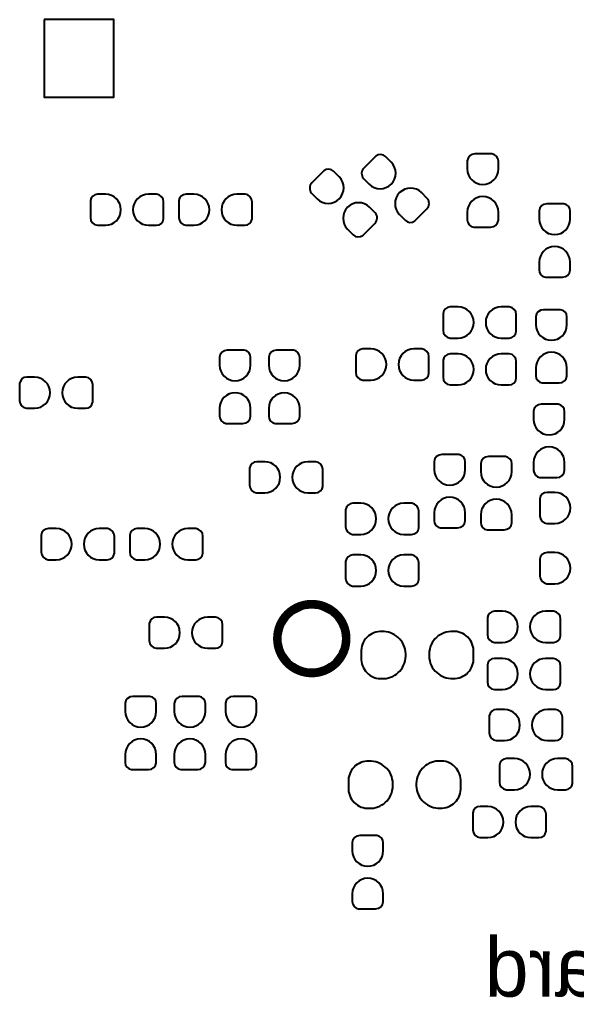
# Model space of a CAD drawing. Extents: x -0.2 to 92.2, y 0 to 62.
# Drawn here: x 25.16 to 32.35, y 16.5 to 29.13 of the extents above; entities that cross this region are included whole.
import ezdxf

# ---------------------------------------------------------------- set-up
doc = ezdxf.new("R2010")
doc.units = 0
doc.header["$MEASUREMENT"] = 0
for name, color, linetype in [('BG_SILKSCREEN_BOTTOM', 2, 'CONTINUOUS'), ('PG_SILKSCREEN_BOTTOM', 5, 'CONTINUOUS'), ('PIN_SOLDERMASK_BOTTOM', 6, 'CONTINUOUS')]:
    doc.layers.add(name, color=color, linetype=linetype)

msp = doc.modelspace()

# ---------------------------------------------------------------- linework, layer by layer
at = {"layer": 'PG_SILKSCREEN_BOTTOM', "const_width": 0.1001}
msp.add_lwpolyline([(29.3807, 21.1328, 1), (28.4805, 21.1328, 1)], format="xyb", close=True, dxfattribs=at)
at = {"layer": 'PIN_SOLDERMASK_BOTTOM'}
for points in [[(25.47225, 29.1258), (25.47225, 28.1258), (26.37215, 28.1258), (26.37215, 29.1258)], [(29.7825, 21.2211), (29.7566, 21.2155), (29.731, 21.2069), (29.7066, 21.1954), (29.6837, 21.1822), (29.6624, 21.1665), (29.6426, 21.1482), (29.6248, 21.1284), (29.6093, 21.1065), (29.5961, 21.0834), (29.5854, 21.059), (29.5773, 21.0336), (29.5715, 21.0072), (29.5689, 20.9805), (29.5689, 20.8589), (29.5717, 20.8325), (29.577, 20.8058), (29.5857, 20.7796), (29.5969, 20.7552), (29.6103, 20.7319), (29.6261, 20.7103), (29.6444, 20.69), (29.6647, 20.6719), (29.6863, 20.6562), (29.7096, 20.643), (29.7345, 20.6321), (29.7602, 20.6237), (29.7866, 20.6183), (29.8135, 20.6155), (29.8382, 20.6158), (29.8646, 20.6161), (29.8933, 20.6191), (29.9217, 20.6249), (29.9494, 20.6336), (29.9758, 20.645), (30.0015, 20.6587), (30.0254, 20.6747), (30.0477, 20.693), (30.0683, 20.7136), (30.0866, 20.7357), (30.1031, 20.7601), (30.117, 20.7883), (30.128, 20.8165), (30.1361, 20.8454), (30.1417, 20.8751), (30.1445, 20.9051), (30.1445, 20.9351), (30.1417, 20.9653), (30.1361, 20.9948), (30.128, 21.0237), (30.117, 21.0519), (30.1028, 21.0806), (30.0853, 21.1053), (30.0662, 21.1271), (30.0457, 21.1469), (30.0233, 21.1647), (29.9994, 21.1804), (29.9746, 21.1939), (29.9484, 21.2051), (29.9212, 21.2142), (29.8928, 21.2206), (29.8648, 21.2241), (29.8364, 21.2257), (29.8079, 21.2241)], [(30.8071, 20.6201), (30.833, 20.6257), (30.8586, 20.6343), (30.883, 20.6458), (30.9059, 20.659), (30.9272, 20.6747), (30.947, 20.693), (30.9648, 20.7128), (30.9803, 20.7347), (30.9935, 20.7578), (31.0042, 20.7822), (31.0123, 20.8076), (31.0181, 20.834), (31.0207, 20.8607), (31.0207, 20.9823), (31.0179, 21.0087), (31.0126, 21.0354), (31.0039, 21.0616), (30.9927, 21.086), (30.9793, 21.1093), (30.9635, 21.1309), (30.9452, 21.1512), (30.9249, 21.1693), (30.9033, 21.185), (30.88, 21.1982), (30.8551, 21.2091), (30.8294, 21.2175), (30.803, 21.2229), (30.7761, 21.2257), (30.7514, 21.2254), (30.725, 21.2251), (30.6963, 21.2221), (30.6679, 21.2163), (30.6402, 21.2076), (30.6138, 21.1962), (30.5881, 21.1825), (30.5642, 21.1665), (30.5419, 21.1482), (30.5213, 21.1276), (30.503, 21.1055), (30.4865, 21.0811), (30.4726, 21.0529), (30.4616, 21.0247), (30.4535, 20.9958), (30.4479, 20.9661), (30.4451, 20.9361), (30.4451, 20.9061), (30.4479, 20.8759), (30.4535, 20.8464), (30.4616, 20.8175), (30.4726, 20.7893), (30.4868, 20.7606), (30.5043, 20.7359), (30.5234, 20.7141), (30.5439, 20.6943), (30.5663, 20.6765), (30.5902, 20.6608), (30.615, 20.6473), (30.6412, 20.6361), (30.6684, 20.627), (30.6968, 20.6206), (30.7248, 20.6171), (30.7532, 20.6155), (30.7817, 20.6171)], [(29.6171, 19.5472), (29.5912, 19.5416), (29.5656, 19.533), (29.5412, 19.5215), (29.5183, 19.5083), (29.497, 19.4926), (29.4772, 19.4743), (29.4594, 19.4545), (29.4439, 19.4326), (29.4307, 19.4095), (29.42, 19.3851), (29.4119, 19.3597), (29.4061, 19.3333), (29.4035, 19.3066), (29.4035, 19.185), (29.4063, 19.1586), (29.4116, 19.1319), (29.4203, 19.1057), (29.4315, 19.0813), (29.4449, 19.058), (29.4607, 19.0364), (29.479, 19.0161), (29.4993, 18.998), (29.5209, 18.9823), (29.5442, 18.9691), (29.5691, 18.9582), (29.5948, 18.9498), (29.6212, 18.9444), (29.6481, 18.9416), (29.6728, 18.9419), (29.6992, 18.9422), (29.7279, 18.9452), (29.7563, 18.951), (29.784, 18.9597), (29.8104, 18.9711), (29.8361, 18.9848), (29.86, 19.0008), (29.8823, 19.0191), (29.9029, 19.0397), (29.9212, 19.0618), (29.9377, 19.0862), (29.9516, 19.1144), (29.9626, 19.1426), (29.9707, 19.1715), (29.9763, 19.2012), (29.9791, 19.2312), (29.9791, 19.2612), (29.9763, 19.2914), (29.9707, 19.3209), (29.9626, 19.3498), (29.9516, 19.378), (29.9374, 19.4067), (29.9199, 19.4314), (29.9008, 19.4532), (29.8803, 19.473), (29.8579, 19.4908), (29.834, 19.5065), (29.8092, 19.52), (29.783, 19.5312), (29.7558, 19.5403), (29.7274, 19.5467), (29.6994, 19.5502), (29.671, 19.5518), (29.6425, 19.5502)], [(30.6417, 18.9462), (30.6676, 18.9518), (30.6932, 18.9604), (30.7176, 18.9719), (30.7405, 18.9851), (30.7618, 19.0008), (30.7816, 19.0191), (30.7994, 19.0389), (30.8149, 19.0608), (30.8281, 19.0839), (30.8388, 19.1083), (30.8469, 19.1337), (30.8527, 19.1601), (30.8553, 19.1868), (30.8553, 19.3084), (30.8525, 19.3348), (30.8472, 19.3615), (30.8385, 19.3877), (30.8273, 19.4121), (30.8139, 19.4354), (30.7981, 19.457), (30.7798, 19.4773), (30.7595, 19.4954), (30.7379, 19.5111), (30.7146, 19.5243), (30.6897, 19.5352), (30.664, 19.5436), (30.6376, 19.549), (30.6107, 19.5518), (30.586, 19.5515), (30.5596, 19.5512), (30.5309, 19.5482), (30.5025, 19.5424), (30.4748, 19.5337), (30.4484, 19.5223), (30.4227, 19.5086), (30.3988, 19.4926), (30.3765, 19.4743), (30.3559, 19.4537), (30.3376, 19.4316), (30.3211, 19.4072), (30.3072, 19.379), (30.2962, 19.3508), (30.2881, 19.3219), (30.2825, 19.2922), (30.2797, 19.2622), (30.2797, 19.2322), (30.2825, 19.202), (30.2881, 19.1725), (30.2962, 19.1436), (30.3072, 19.1154), (30.3214, 19.0867), (30.3389, 19.062), (30.358, 19.0402), (30.3785, 19.0204), (30.4009, 19.0026), (30.4248, 18.9869), (30.4496, 18.9734), (30.4758, 18.9622), (30.503, 18.9531), (30.5314, 18.9467), (30.5594, 18.9432), (30.5878, 18.9416), (30.6163, 18.9432)]]:
    msp.add_lwpolyline(points, close=True, dxfattribs=at)
for points in [[(29.5976, 27.0737), (29.6714, 26.9999, 0.999717), (29.9555, 27.284), (29.8837, 27.3558, 0.380872), (29.7591, 27.363), (29.6039, 27.2078, 0.386919)], [(30.9386, 27.3008), (30.9386, 27.1964, 0.999515), (31.3404, 27.1964), (31.3404, 27.298, 0.380778), (31.2574, 27.3912), (31.0379, 27.3912, 0.38701)], [(28.9263, 26.8851), (29.0001, 26.8113, 0.999717), (29.2842, 27.0954), (29.2124, 27.1672, 0.380872), (29.0878, 27.1744), (28.9326, 27.0192, 0.386919)], [(30.4226, 26.8169), (30.3488, 26.8907, 0.999717), (30.0647, 26.6066), (30.1365, 26.5348, 0.380872), (30.2611, 26.5276), (30.4163, 26.6828, 0.386919)], [(26.1605, 26.4691), (26.2649, 26.4691, 0.999515), (26.2649, 26.8709), (26.1633, 26.8709, 0.380778), (26.0701, 26.7879), (26.0701, 26.5684, 0.38701)], [(26.9255, 26.8709), (26.8211, 26.8709, 0.999515), (26.8211, 26.4691), (26.9227, 26.4691, 0.380778), (27.0159, 26.5521), (27.0159, 26.7716, 0.38701)], [(27.3035, 26.4691), (27.4079, 26.4691, 0.999515), (27.4079, 26.8709), (27.3063, 26.8709, 0.380778), (27.2131, 26.7879), (27.2131, 26.5684, 0.38701)], [(28.0685, 26.8709), (27.9641, 26.8709, 0.999515), (27.9641, 26.4691), (28.0657, 26.4691, 0.380778), (28.1589, 26.5521), (28.1589, 26.7716, 0.38701)], [(31.3404, 26.5358), (31.3404, 26.6402, 0.999515), (30.9386, 26.6402), (30.9386, 26.5386, 0.380778), (31.0216, 26.4454), (31.2411, 26.4454, 0.38701)], [(29.7513, 26.6283), (29.6775, 26.7021, 0.999717), (29.3934, 26.418), (29.4652, 26.3462, 0.380872), (29.5898, 26.339), (29.745, 26.4942, 0.386919)], [(31.867, 26.6548), (31.867, 26.5504, 0.999515), (32.2688, 26.5504), (32.2688, 26.652, 0.380778), (32.1858, 26.7452), (31.9663, 26.7452, 0.38701)], [(32.2688, 25.8898), (32.2688, 25.9942, 0.999515), (31.867, 25.9942), (31.867, 25.8926, 0.380778), (31.95, 25.7994), (32.1695, 25.7994, 0.38701)], [(30.7168, 25.0137), (30.8212, 25.0137, 0.999515), (30.8212, 25.4155), (30.7196, 25.4155, 0.380778), (30.6264, 25.3325), (30.6264, 25.113, 0.38701)], [(31.4818, 25.4155), (31.3774, 25.4155, 0.999515), (31.3774, 25.0137), (31.479, 25.0137, 0.380778), (31.5722, 25.0967), (31.5722, 25.3162, 0.38701)], [(31.8247, 25.2894), (31.8247, 25.185, 0.999515), (32.2265, 25.185), (32.2265, 25.2866, 0.380778), (32.1435, 25.3798), (31.924, 25.3798, 0.38701)], [(27.7389, 24.7668), (27.7389, 24.6624, 0.999515), (28.1407, 24.6624), (28.1407, 24.764, 0.380778), (28.0577, 24.8572), (27.8382, 24.8572, 0.38701)], [(28.3741, 24.7665), (28.3741, 24.6621, 0.999515), (28.7759, 24.6621), (28.7759, 24.7637, 0.380778), (28.6929, 24.8569), (28.4734, 24.8569, 0.38701)], [(29.589, 24.4711), (29.6934, 24.4711, 0.999515), (29.6934, 24.8729), (29.5918, 24.8729, 0.380778), (29.4986, 24.7899), (29.4986, 24.5704, 0.38701)], [(30.354, 24.8729), (30.2496, 24.8729, 0.999515), (30.2496, 24.4711), (30.3512, 24.4711, 0.380778), (30.4444, 24.5541), (30.4444, 24.7736, 0.38701)], [(30.7168, 24.4074), (30.8212, 24.4074, 0.999515), (30.8212, 24.8092), (30.7196, 24.8092, 0.380778), (30.6264, 24.7262), (30.6264, 24.5067, 0.38701)], [(31.4818, 24.8092), (31.3774, 24.8092, 0.999515), (31.3774, 24.4074), (31.479, 24.4074, 0.380778), (31.5722, 24.4904), (31.5722, 24.7099, 0.38701)], [(32.2265, 24.5244), (32.2265, 24.6288, 0.999515), (31.8247, 24.6288), (31.8247, 24.5272, 0.380778), (31.9077, 24.434), (32.1272, 24.434, 0.38701)], [(25.2461, 24.1069), (25.3505, 24.1069, 0.999515), (25.3505, 24.5087), (25.2489, 24.5087, 0.380778), (25.1557, 24.4257), (25.1557, 24.2062, 0.38701)], [(26.0111, 24.5087), (25.9067, 24.5087, 0.999515), (25.9067, 24.1069), (26.0083, 24.1069, 0.380778), (26.1015, 24.1899), (26.1015, 24.4094, 0.38701)], [(28.1407, 24.0018), (28.1407, 24.1062, 0.999515), (27.7389, 24.1062), (27.7389, 24.0046, 0.380778), (27.8219, 23.9114), (28.0414, 23.9114, 0.38701)], [(28.7759, 24.0015), (28.7759, 24.1059, 0.999515), (28.3741, 24.1059), (28.3741, 24.0043, 0.380778), (28.4571, 23.9111), (28.6766, 23.9111, 0.38701)], [(31.7948, 24.0675), (31.7948, 23.9631, 0.999515), (32.1966, 23.9631), (32.1966, 24.0647, 0.380778), (32.1136, 24.1579), (31.8941, 24.1579, 0.38701)], [(30.5111, 23.4183), (30.5111, 23.3139, 0.999515), (30.9129, 23.3139), (30.9129, 23.4155, 0.380778), (30.8299, 23.5087), (30.6104, 23.5087, 0.38701)], [(32.1966, 23.3025), (32.1966, 23.4069, 0.999515), (31.7948, 23.4069), (31.7948, 23.3053, 0.380778), (31.8778, 23.2121), (32.0973, 23.2121, 0.38701)], [(28.2179, 23.0147), (28.3223, 23.0147, 0.999515), (28.3223, 23.4165), (28.2207, 23.4165, 0.380778), (28.1275, 23.3335), (28.1275, 23.114, 0.38701)], [(28.9829, 23.4165), (28.8785, 23.4165, 0.999515), (28.8785, 23.0147), (28.9801, 23.0147, 0.380778), (29.0733, 23.0977), (29.0733, 23.3172, 0.38701)], [(31.1128, 23.3927), (31.1128, 23.2883, 0.999515), (31.5146, 23.2883), (31.5146, 23.3899, 0.380778), (31.4316, 23.4831), (31.2121, 23.4831, 0.38701)], [(31.9671, 22.6184), (32.0715, 22.6184, 0.999515), (32.0715, 23.0202), (31.9699, 23.0202, 0.380778), (31.8767, 22.9372), (31.8767, 22.7177, 0.38701)], [(29.458, 22.4781), (29.5624, 22.4781, 0.999515), (29.5624, 22.8799), (29.4608, 22.8799, 0.380778), (29.3676, 22.7969), (29.3676, 22.5774, 0.38701)], [(30.223, 22.8799), (30.1186, 22.8799, 0.999515), (30.1186, 22.4781), (30.2202, 22.4781, 0.380778), (30.3134, 22.5611), (30.3134, 22.7806, 0.38701)], [(30.9129, 22.6533), (30.9129, 22.7577, 0.999515), (30.5111, 22.7577), (30.5111, 22.6561, 0.380778), (30.5941, 22.5629), (30.8136, 22.5629, 0.38701)], [(31.5146, 22.6277), (31.5146, 22.7321, 0.999515), (31.1128, 22.7321), (31.1128, 22.6305, 0.380778), (31.1958, 22.5373), (31.4153, 22.5373, 0.38701)], [(25.5255, 22.1511), (25.6299, 22.1511, 0.999515), (25.6299, 22.5529), (25.5283, 22.5529, 0.380778), (25.4351, 22.4699), (25.4351, 22.2504, 0.38701)], [(26.2905, 22.5529), (26.1861, 22.5529, 0.999515), (26.1861, 22.1511), (26.2877, 22.1511, 0.380778), (26.3809, 22.2341), (26.3809, 22.4536, 0.38701)], [(26.6685, 22.1511), (26.7729, 22.1511, 0.999515), (26.7729, 22.5529), (26.6713, 22.5529, 0.380778), (26.5781, 22.4699), (26.5781, 22.2504, 0.38701)], [(27.4335, 22.5529), (27.3291, 22.5529, 0.999515), (27.3291, 22.1511), (27.4307, 22.1511, 0.380778), (27.5239, 22.2341), (27.5239, 22.4536, 0.38701)], [(31.9668, 21.8405), (32.0712, 21.8405, 0.999515), (32.0712, 22.2423), (31.9696, 22.2423, 0.380778), (31.8764, 22.1593), (31.8764, 21.9398, 0.38701)], [(29.458, 21.811), (29.5624, 21.811, 0.999515), (29.5624, 22.2128), (29.4608, 22.2128, 0.380778), (29.3676, 22.1298), (29.3676, 21.9103, 0.38701)], [(30.223, 22.2128), (30.1186, 22.2128, 0.999515), (30.1186, 21.811), (30.2202, 21.811, 0.380778), (30.3134, 21.894), (30.3134, 22.1135, 0.38701)], [(31.2888, 21.0842), (31.3932, 21.0842, 0.999515), (31.3932, 21.486), (31.2916, 21.486, 0.380778), (31.1984, 21.403), (31.1984, 21.1835, 0.38701)], [(32.0538, 21.486), (31.9494, 21.486, 0.999515), (31.9494, 21.0842), (32.051, 21.0842, 0.380778), (32.1442, 21.1672), (32.1442, 21.3867, 0.38701)], [(26.9225, 21.0081), (27.0269, 21.0081, 0.999515), (27.0269, 21.4099), (26.9253, 21.4099, 0.380778), (26.8321, 21.3269), (26.8321, 21.1074, 0.38701)], [(27.6875, 21.4099), (27.5831, 21.4099, 0.999515), (27.5831, 21.0081), (27.6847, 21.0081, 0.380778), (27.7779, 21.0911), (27.7779, 21.3106, 0.38701)], [(31.2886, 20.475), (31.393, 20.475, 0.999515), (31.393, 20.8768), (31.2914, 20.8768, 0.380778), (31.1982, 20.7938), (31.1982, 20.5743, 0.38701)], [(32.0536, 20.8768), (31.9492, 20.8768, 0.999515), (31.9492, 20.475), (32.0508, 20.475, 0.380778), (32.144, 20.558), (32.144, 20.7775, 0.38701)], [(26.5199, 20.2961), (26.5199, 20.1917, 0.999515), (26.9217, 20.1917), (26.9217, 20.2933, 0.380778), (26.8387, 20.3865), (26.6192, 20.3865, 0.38701)], [(27.1549, 20.2961), (27.1549, 20.1917, 0.999515), (27.5567, 20.1917), (27.5567, 20.2933, 0.380778), (27.4737, 20.3865), (27.2542, 20.3865, 0.38701)], [(27.8153, 20.2961), (27.8153, 20.1917, 0.999515), (28.2171, 20.1917), (28.2171, 20.2933, 0.380778), (28.1341, 20.3865), (27.9146, 20.3865, 0.38701)], [(31.314, 19.8156), (31.4184, 19.8156, 0.999515), (31.4184, 20.2174), (31.3168, 20.2174, 0.380778), (31.2236, 20.1344), (31.2236, 19.9149, 0.38701)], [(32.079, 20.2174), (31.9746, 20.2174, 0.999515), (31.9746, 19.8156), (32.0762, 19.8156, 0.380778), (32.1694, 19.8986), (32.1694, 20.1181, 0.38701)], [(26.9217, 19.5311), (26.9217, 19.6355, 0.999515), (26.5199, 19.6355), (26.5199, 19.5339, 0.380778), (26.6029, 19.4407), (26.8224, 19.4407, 0.38701)], [(27.5567, 19.5311), (27.5567, 19.6355, 0.999515), (27.1549, 19.6355), (27.1549, 19.5339, 0.380778), (27.2379, 19.4407), (27.4574, 19.4407, 0.38701)], [(28.2171, 19.5311), (28.2171, 19.6355, 0.999515), (27.8153, 19.6355), (27.8153, 19.5339, 0.380778), (27.8983, 19.4407), (28.1178, 19.4407, 0.38701)], [(31.4445, 19.1806), (31.5489, 19.1806, 0.999515), (31.5489, 19.5824), (31.4473, 19.5824, 0.380778), (31.3541, 19.4994), (31.3541, 19.2799, 0.38701)], [(32.2095, 19.5824), (32.1051, 19.5824, 0.999515), (32.1051, 19.1806), (32.2067, 19.1806, 0.380778), (32.2999, 19.2636), (32.2999, 19.4831, 0.38701)], [(31.1014, 18.563), (31.2058, 18.563, 0.999515), (31.2058, 18.9648), (31.1042, 18.9648, 0.380778), (31.011, 18.8818), (31.011, 18.6623, 0.38701)], [(31.8664, 18.9648), (31.762, 18.9648, 0.999515), (31.762, 18.563), (31.8636, 18.563, 0.380778), (31.9568, 18.646), (31.9568, 18.8655, 0.38701)], [(29.4523, 18.4984), (29.4523, 18.394, 0.999515), (29.8541, 18.394), (29.8541, 18.4956, 0.380778), (29.7711, 18.5888), (29.5516, 18.5888, 0.38701)], [(29.8541, 17.7334), (29.8541, 17.8378, 0.999515), (29.4523, 17.8378), (29.4523, 17.7362, 0.380778), (29.5353, 17.643), (29.7548, 17.643, 0.38701)]]:
    msp.add_lwpolyline(points, format="xyb", close=True, dxfattribs=at)
msp.add_circle((28.9306, 21.1328), 0.40005, dxfattribs=at)

# ---------------------------------------------------------------- texts
at = {"layer": 'BG_SILKSCREEN_BOTTOM', "text_generation_flag": 2, "width": 1.000394}
msp.add_text('MicroSD card', height=0.762, dxfattribs=at).set_placement((37.338, 16.51))

doc.saveas('drawing.dxf')
